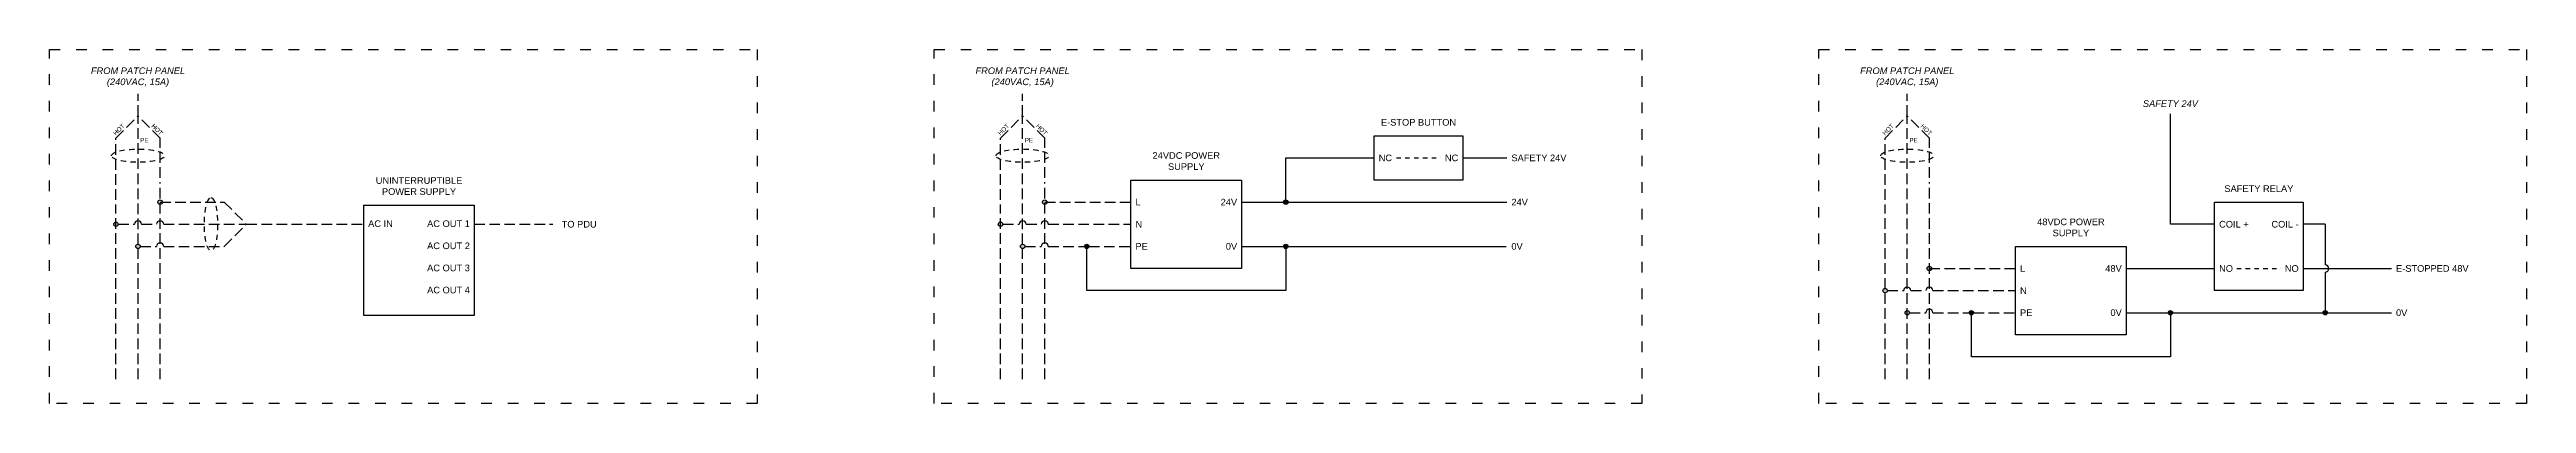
# Model space of a CAD drawing. Header units: inches. Extents: x -10 to 106, y 10 to 28.
# Drawn here: x 50.1 to 106.1, y 9.6 to 17.6 of the extents above; entities that cross this region are included whole.
import ezdxf

# ---------------------------------------------------------------- set-up
doc = ezdxf.new("R2010")
doc.units = ezdxf.units.IN
doc.header["$MEASUREMENT"] = 0
doc.linetypes.add('ACAD_ISO02W100', pattern=[15, 12, -3])
doc.linetypes.add('ACAD_ISO03W100', pattern=[30, 12, -18])
doc.styles.get("Standard").update_dxf_attribs({"font": 'arial.ttf'})

msp = doc.modelspace()

# ---------------------------------------------------------------- hatches: boundary and pattern name
h = msp.add_hatch(color=1)
h.dxf.hatch_style = 1
h.paths.add_polyline_path([(52.695, 14.171, 1), (52.595, 14.171, 1)])
h.paths.add_polyline_path([(51.695, 13.671, 1), (51.595, 13.671, 1)])
h.paths.add_polyline_path([(52.095, 13.171, 1), (52.195, 13.171, 1)])
h = msp.add_hatch(color=1)
h.dxf.hatch_style = 1
h.paths.add_polyline_path([(72.695, 14.171, 1), (72.595, 14.171, 1)])
h.paths.add_polyline_path([(71.695, 13.671, 1), (71.595, 13.671, 1)])
h.paths.add_polyline_path([(72.095, 13.171, 1), (72.195, 13.171, 1)])
h = msp.add_hatch(color=3)
h.dxf.hatch_style = 1
h.paths.add_polyline_path([(78.145, 14.171, 1), (78.045, 14.171, 1)])
h = msp.add_hatch(color=1)
h.dxf.hatch_style = 1
h.paths.add_polyline_path([(73.545, 13.171, 1), (73.645, 13.171, 1)])
h = msp.add_hatch(color=3)
h.dxf.hatch_style = 1
h.paths.add_polyline_path([(78.045, 13.171, 1), (78.145, 13.171, 1)])
h = msp.add_hatch(color=1)
h.dxf.hatch_style = 1
h.paths.add_polyline_path([(92.695, 12.671, 1), (92.595, 12.671, 1)])
h.paths.add_polyline_path([(91.695, 12.171, 1), (91.595, 12.171, 1)])
h.paths.add_polyline_path([(92.095, 11.671, 1), (92.195, 11.671, 1)])
h = msp.add_hatch(color=1)
h.dxf.hatch_style = 1
h.paths.add_polyline_path([(93.545, 11.671, 1), (93.645, 11.671, 1)])
h = msp.add_hatch(color=3)
h.dxf.hatch_style = 1
h.paths.add_polyline_path([(98.145, 11.671, 1), (98.045, 11.671, 1)])
h = msp.add_hatch(color=3)
h.dxf.hatch_style = 1
h.paths.add_polyline_path([(101.645, 11.671, 1), (101.545, 11.671, 1)])

# ---------------------------------------------------------------- linework, layer by layer
at = {"color": 1, "linetype": 'ACAD_ISO02W100', "ltscale": 0.02}
for p, q in [((52.145, 16.121), (52.145, 16.621)), ((72.145, 16.121), (72.145, 16.621)), ((92.145, 16.121), (92.145, 16.621)), ((51.645, 15.621), (52.145, 16.121)), ((52.145, 13.221), (52.145, 16.121)), ((52.645, 15.621), (52.145, 16.121)), ((71.645, 15.621), (72.145, 16.121)), ((72.145, 13.221), (72.145, 16.121)), ((72.645, 15.621), (72.145, 16.121)), ((91.645, 15.621), (92.145, 16.121)), ((92.145, 13.221), (92.145, 16.121)), ((92.645, 15.621), (92.145, 16.121)), ((51.645, 14.221), (51.645, 15.621)), ((52.645, 14.721), (52.645, 15.621)), ((71.645, 14.221), (71.645, 15.621)), ((72.645, 14.721), (72.645, 15.621)), ((91.645, 14.221), (91.645, 15.621)), ((92.645, 14.721), (92.645, 15.621)), ((52.645, 10.171), (52.645, 14.621)), ((72.645, 10.171), (72.645, 14.621)), ((92.645, 10.171), (92.645, 14.621)), ((51.645, 10.171), (51.645, 14.121)), ((52.645, 14.171), (54.095, 14.171)), ((54.095, 14.171), (54.595, 13.671)), ((71.645, 10.171), (71.645, 14.121)), ((72.645, 14.171), (74.595, 14.171)), ((91.645, 10.171), (91.645, 14.121)), ((51.695, 13.671), (52.065, 13.671)), ((52.225, 13.671), (52.565, 13.671)), ((52.725, 13.671), (54.595, 13.671)), ((54.095, 13.171), (54.595, 13.671)), ((54.595, 13.671), (57.248, 13.671)), ((59.748, 13.671), (61.523, 13.671)), ((71.695, 13.671), (72.065, 13.671)), ((72.225, 13.671), (72.565, 13.671)), ((72.725, 13.671), (74.595, 13.671)), ((52.145, 10.171), (52.145, 13.121)), ((52.195, 13.171), (52.565, 13.171)), ((52.725, 13.171), (54.095, 13.171)), ((72.145, 10.171), (72.145, 13.121)), ((72.195, 13.171), (72.565, 13.171)), ((72.725, 13.171), (73.545, 13.171)), ((73.645, 13.171), (74.595, 13.171)), ((92.145, 10.171), (92.145, 13.121)), ((92.645, 12.671), (94.595, 12.671)), ((91.695, 12.171), (92.065, 12.171)), ((92.225, 12.171), (92.565, 12.171)), ((92.725, 12.171), (94.595, 12.171)), ((92.195, 11.671), (92.565, 11.671)), ((92.725, 11.671), (93.545, 11.671)), ((93.645, 11.671), (94.595, 11.671))]:
    msp.add_line(p, q, dxfattribs=at)
at = {"color": 3}
for p, q in [((98.095, 13.671), (98.095, 16.171)), ((78.095, 14.171), (78.095, 15.171)), ((78.095, 15.171), (80.095, 15.171)), ((82.095, 15.171), (83.095, 15.171)), ((77.095, 14.171), (83.095, 14.171)), ((99.095, 13.671), (98.095, 13.671)), ((101.595, 13.671), (101.095, 13.671)), ((101.595, 13.671), (101.595, 12.751)), ((73.595, 12.171), (73.595, 13.121)), ((77.095, 13.171), (83.078, 13.171)), ((78.095, 13.171), (78.095, 12.171)), ((97.095, 12.671), (99.095, 12.671)), ((101.095, 12.671), (103.095, 12.671)), ((101.595, 12.591), (101.595, 11.721)), ((78.095, 12.171), (73.595, 12.171)), ((93.595, 10.671), (93.595, 11.621)), ((97.095, 11.671), (101.545, 11.671)), ((98.095, 11.671), (98.095, 10.671)), ((101.645, 11.671), (103.095, 11.671)), ((98.095, 10.671), (93.595, 10.671))]:
    msp.add_line(p, q, dxfattribs=at)
at = {"linetype": 'ACAD_ISO03W100', "ltscale": 0.005}
for p, q in [((80.595, 15.171), (81.595, 15.171)), ((99.595, 12.671), (100.595, 12.671))]:
    msp.add_line(p, q, dxfattribs=at)
at = {"linetype": 'ACAD_ISO03W100', "ltscale": 0.02}
for points in [[(50.145, 17.621), (66.145, 17.621), (66.145, 9.621), (50.145, 9.621)], [(70.145, 17.621), (86.145, 17.621), (86.145, 9.621), (70.145, 9.621)], [(90.145, 17.621), (106.145, 17.621), (106.145, 9.621), (90.145, 9.621)]]:
    msp.add_lwpolyline(points, close=True, dxfattribs=at)
for points in [[(80.095, 15.671), (82.095, 15.671), (82.095, 14.671), (80.095, 14.671)], [(74.595, 14.671), (77.095, 14.671), (77.095, 12.671), (74.595, 12.671)], [(57.248, 14.106), (59.748, 14.106), (59.748, 11.606), (57.248, 11.606)], [(99.095, 14.171), (101.095, 14.171), (101.095, 12.171), (99.095, 12.171)], [(94.595, 13.171), (97.095, 13.171), (97.095, 11.171), (94.595, 11.171)]]:
    msp.add_lwpolyline(points, close=True)
at = {"color": 1}
for centre in [(52.645, 14.171), (72.645, 14.171), (51.645, 13.671), (71.645, 13.671), (52.145, 13.171), (72.145, 13.171), (73.595, 13.171), (92.645, 12.671), (91.645, 12.171), (92.145, 11.671), (93.595, 11.671)]:
    msp.add_circle(centre, 0.05, dxfattribs=at)
at = {"color": 3}
for centre in [(78.095, 14.171), (78.095, 13.171), (98.095, 11.671), (101.595, 11.671)]:
    msp.add_circle(centre, 0.05, dxfattribs=at)
at = {"color": 1}
for centre in [(52.145, 13.671), (52.645, 13.671), (72.145, 13.671), (72.645, 13.671), (52.645, 13.171), (72.645, 13.171), (92.145, 12.171), (92.645, 12.171), (92.645, 11.671)]:
    msp.add_arc(centre, 0.08, 0, 180, dxfattribs=at)
at = {"color": 3}
msp.add_arc((101.595, 12.671), 0.08, 270, 90, dxfattribs=at)
at = {"linetype": 'ACAD_ISO02W100', "ltscale": 0.01}
for centre, major_axis in [((52.145, 15.221), (-0.6, 0)), ((72.145, 15.221), (-0.6, 0)), ((92.145, 15.221), (-0.6, 0)), ((53.795, 13.671), (0, 0.6))]:
    msp.add_ellipse(centre, major_axis=major_axis, ratio=0.25, dxfattribs=at)

# ---------------------------------------------------------------- texts
at = {"linetype": 'ACAD_ISO02W100', "ltscale": 0.02, "char_height": 0.15, "attachment_point": 8}
for s, insert in [('{\\fArial|b0|i1|c0|p34;FROM PATCH PANEL (240VAC, 15A)}', (52.145, 16.771)), ('{\\fArial|b0|i1|c0|p34;FROM PATCH PANEL (240VAC, 15A)}', (72.145, 16.771)), ('{\\fArial|b0|i1|c0|p34;FROM PATCH PANEL (240VAC, 15A)}', (92.145, 16.771)), ('{\\fArial|b0|i1|c0|p34;SAFETY 24V}', (98.095, 16.321))]:
    msp.add_mtext_dynamic_manual_height_columns(s, width=2.3635, gutter_width=1, heights=[0], dxfattribs=dict(at, insert=insert))
at = {"color": 3, "char_height": 0.1, "width": 4.46392}
for insert, attachment_point, rotation in [((51.645, 15.671), 7, 45), ((52.645, 15.671), 9, 315), ((71.645, 15.671), 7, 45), ((72.645, 15.671), 9, 315), ((91.645, 15.671), 7, 45), ((92.645, 15.671), 9, 315)]:
    msp.add_mtext('{\\C256;HOT}', dxfattribs=dict(at, insert=insert, attachment_point=attachment_point, rotation=rotation))
at = {"linetype": 'ACAD_ISO02W100', "ltscale": 0.02, "char_height": 0.15, "width": 1.97192, "attachment_point": 8}
for s, insert in [('E-STOP BUTTON', (81.095, 15.898)), ('24VDC POWER SUPPLY', (75.845, 14.898)), ('UNINTERRUPTIBLE POWER SUPPLY ', (58.498, 14.333)), ('SAFETY RELAY', (100.095, 14.398)), ('48VDC POWER SUPPLY', (95.845, 13.398))]:
    msp.add_mtext(s, dxfattribs=dict(at, insert=insert))
at = {"color": 3, "width": 4.46392}
for s, insert, char_height, attachment_point in [('{\\C256;PE}', (52.195, 15.521), 0.1, 7), ('{\\C256;PE}', (72.195, 15.521), 0.1, 7), ('{\\C256;PE}', (92.195, 15.521), 0.1, 7), ('{\\C256;TO PDU}', (61.723, 13.671), 0.15, 4)]:
    msp.add_mtext(s, dxfattribs=dict(at, insert=insert, char_height=char_height, attachment_point=attachment_point))
at = {"color": 3, "char_height": 0.15}
for s, width, insert, attachment_point in [('{\\C256;NC}', 1.47407, (80.195, 15.171), 4), ('{\\C256;NC}', 1.47407, (81.995, 15.171), 6), ('{\\C256;SAFETY 24V}', 1.47407, (83.195, 15.171), 4), ('{\\C256;L}', 1.47407, (74.695, 14.171), 4), ('{\\C256;24V}', 1.47407, (76.995, 14.171), 6), ('{\\C256;24V}', 1.47407, (83.195, 14.171), 4), ('{\\C256;AC IN}', 1.47407, (57.348, 13.683), 4), ('{\\C256;AC OUT 1}', 1.47407, (59.648, 13.683), 6), ('{\\C256;N}', 1.47407, (74.695, 13.671), 4), ('{\\C256;COIL +}', 1.47407, (99.195, 13.671), 4), ('{\\C256;COIL -}', 1.47407, (100.995, 13.671), 6), ('{\\C256;AC OUT 2}', 1.47407, (59.648, 13.183), 6), ('{\\C256;PE}', 1.47407, (74.695, 13.171), 4), ('{\\C256;0V}', 1.47407, (76.995, 13.171), 6), ('{\\C256;0V}', 1.47407, (83.195, 13.171), 4), ('{\\C256;AC OUT 3}', 1.47407, (59.648, 12.683), 6), ('{\\C256;L}', 1.47407, (94.695, 12.671), 4), ('{\\C256;48V}', 1.47407, (96.995, 12.671), 6), ('{\\C256;NO}', 1.47407, (99.195, 12.671), 4), ('{\\C256;NO}', 1.47407, (100.995, 12.671), 6), ('{\\C256;E-STOPPED 48V}', 1.71116, (103.195, 12.671), 4), ('{\\C256;AC OUT 4}', 1.47407, (59.648, 12.183), 6), ('{\\C256;N}', 1.47407, (94.695, 12.171), 4), ('{\\C256;PE}', 1.47407, (94.695, 11.671), 4), ('{\\C256;0V}', 1.47407, (96.995, 11.671), 6), ('{\\C256;0V}', 1.47407, (103.195, 11.671), 4)]:
    msp.add_mtext_dynamic_manual_height_columns(s, width=width, gutter_width=1, heights=[0], dxfattribs=dict(at, insert=insert, attachment_point=attachment_point))

doc.saveas('drawing.dxf')
